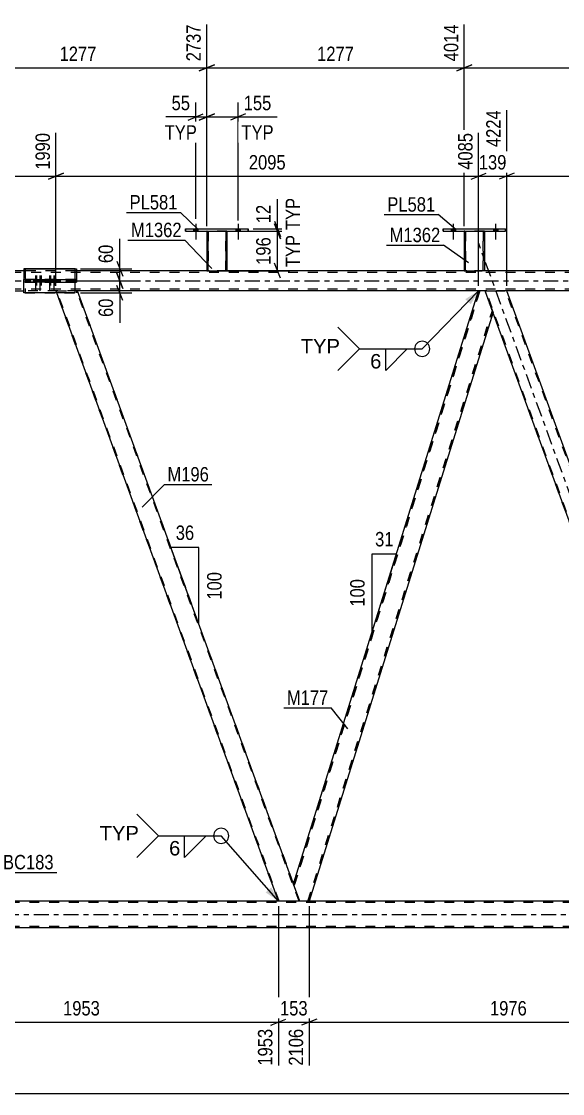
# Model space of a CAD drawing. Header units: millimetres. Extents: x -87 to 754, y -430 to 164.
# Drawn here: x 63.8 to 171.1, y -161.4 to 51.5 of the extents above; entities that cross this region are included whole.
import ezdxf

# ---------------------------------------------------------------- set-up
doc = ezdxf.new("R2010")
doc.units = ezdxf.units.MM
doc.linetypes.add('DXK_LINE_DOT2', pattern=[3.9198, 1.9599, -1.9599])
doc.linetypes.add('DXK_LINE_DOT3', pattern=[5.9187, 2.979, -0.9799, 0.9799, -0.9799])
doc.styles.add('Arial', font='ARIAL.TTF', dxfattribs={"height": 0.2})
doc.styles.add('Arial Narrow', font='ARIALN.TTF', dxfattribs={"height": 0.2})

# ---------------------------------------------------------------- blocks, each defined once
blk = doc.blocks.new('Bolt-814185698-3698 - 3674')
at = {"color": 1, "linetype": 'DXK_LINE_DOT2'}
for p, q in [((66.41, 0.24), (66.41, -0.24)), ((66.77, 1.04), (66.77, -1.96)), ((67.13, 0.24), (67.13, -0.24)), ((67.31, 0.24), (67.31, -0.24)), ((67.67, 1.04), (67.67, -1.96)), ((68.03, 0.24), (68.03, -0.24)), ((69.18, 0.24), (69.18, -0.24)), ((69.54, 1.04), (69.54, -1.96)), ((69.9, 0.24), (69.9, -0.24)), ((70.08, 0.24), (70.08, -0.24)), ((70.44, 1.04), (70.44, -1.96)), ((70.8, 0.24), (70.8, -0.24))]:
    blk.add_line(p, q, dxfattribs=at)
blk = doc.blocks.new('Part-814185698-3699 - 3674')
at = {"color": 2, "linetype": 'Continuous'}
for p, q in [((64.51, 2.4), (74.69, 2.4)), ((74.69, 2.4), (74.69, 2))]:
    blk.add_line(p, q, dxfattribs=at)
at = {"color": 7, "linetype": 'DXK_LINE_DOT2'}
for p, q in [((64.51, 2.4), (64.51, -2.4)), ((74.69, 2), (74.69, -2.4)), ((64.51, -2.4), (74.69, -2.4))]:
    blk.add_line(p, q, dxfattribs=at)
blk = doc.blocks.new('Part-814185698-3702 - 3674')
at = {"color": 7, "linetype": 'DXK_LINE_DOT2'}
for p, q in [((64.51, 0.24), (74.69, 0.24)), ((70.39, 0.24), (64.51, 0.24)), ((64.51, 0.24), (64.51, -0.24)), ((74.69, 0.24), (70.39, 0.24)), ((70.39, 0.24), (70.39, -0.24)), ((74.69, 0.24), (74.69, -0.24)), ((74.69, -0.24), (64.51, -0.24)), ((64.51, -0.24), (70.39, -0.24)), ((70.39, -0.24), (74.69, -0.24))]:
    blk.add_line(p, q, dxfattribs=at)
blk = doc.blocks.new('Bolt-814185698-3704 - 3674')
at = {"linetype": 'Continuous'}
for points in [[(66.91, 0.24), (66.19, 0.24), (66.19, -0.24), (66.91, -0.24)], [(67.81, 0.24), (67.09, 0.24), (67.09, -0.24), (67.81, -0.24)], [(69.68, 0.24), (68.96, 0.24), (68.96, -0.24), (69.68, -0.24)], [(70.58, 0.24), (69.86, 0.24), (69.86, -0.24), (70.58, -0.24)]]:
    blk.add_hatch(color=1, dxfattribs=at).paths.add_polyline_path(points)
at = {"color": 1, "linetype": 'Continuous'}
for p, q in [((66.19, 0.24), (66.19, -0.24)), ((66.55, 1.04), (66.55, -1.96)), ((66.91, 0.24), (66.91, -0.24)), ((67.09, 0.24), (67.09, -0.24)), ((67.45, 1.04), (67.45, -1.96)), ((67.81, 0.24), (67.81, -0.24)), ((68.96, 0.24), (68.96, -0.24)), ((69.32, 1.04), (69.32, -1.96)), ((69.68, 0.24), (69.68, -0.24)), ((69.86, 0.24), (69.86, -0.24)), ((70.22, 1.04), (70.22, -1.96)), ((70.58, 0.24), (70.58, -0.24))]:
    blk.add_line(p, q, dxfattribs=at)
blk = doc.blocks.new('Part-814185698-3705 - 3674')
at = {"color": 2, "linetype": 'Continuous'}
for p, q in [((74.47, 2.4), (64.29, 2.4)), ((64.29, 2.4), (64.29, 0.24)), ((74.47, -2.4), (74.47, 2.4)), ((64.29, -2.4), (64.29, -0.24)), ((74.47, -2.4), (64.29, -2.4))]:
    blk.add_line(p, q, dxfattribs=at)
at = {"color": 7, "linetype": 'DXK_LINE_DOT2'}
blk.add_line((64.29, -0.24), (64.29, 0.24), dxfattribs=at)
blk = doc.blocks.new('Part-814185698-3706 - 3674')
at = {"color": 2, "linetype": 'Continuous'}
for p, q in [((64.29, 0.24), (64.29, 0.24)), ((64.29, 0.24), (70.18, 0.24)), ((64.29, -0.24), (64.29, 0.24)), ((70.18, 0.24), (74.47, 0.24)), ((70.18, 0.24), (70.18, -0.24)), ((74.47, 0.24), (74.47, -0.24)), ((70.18, -0.24), (64.29, -0.24)), ((70.18, -0.24), (74.47, -0.24))]:
    blk.add_line(p, q, dxfattribs=at)
at = {"color": 7, "linetype": 'DXK_LINE_DOT2'}
for p, q in [((74.47, 0.24), (64.29, 0.24)), ((74.47, -0.24), (64.29, -0.24))]:
    blk.add_line(p, q, dxfattribs=at)
blk = doc.blocks.new('Part-814185698-3914 - 3674')
at = {"color": 2, "linetype": 'Continuous'}
for p, q in [((195.43, -123.22), (36.63, -123.22)), ((195.43, -128.5), (36.63, -128.5))]:
    blk.add_line(p, q, dxfattribs=at)
at = {"color": 7, "linetype": 'DXK_LINE_DOT2'}
for p, q in [((651.37, -123.22), (36.63, -123.22)), ((651.37, -123.46), (36.63, -123.46)), ((651.37, -123.46), (36.63, -123.46)), ((651.37, -128.26), (36.63, -128.26)), ((651.37, -128.26), (36.63, -128.26)), ((651.37, -128.5), (36.63, -128.5))]:
    blk.add_line(p, q, dxfattribs=at)
at = {"color": 7, "linetype": 'DXK_LINE_DOT3'}
blk.add_line((36.63, -125.86), (651.37, -125.86), dxfattribs=at)
blk = doc.blocks.new('Bolt-814185698-4148 - 3674')
at = {"linetype": 'Continuous'}
for points in [[(97.91, 9.84), (98.79, 9.84), (98.79, 10.32), (97.91, 10.32)], [(106.31, 9.84), (107.19, 9.84), (107.19, 10.32), (106.31, 10.32)]]:
    blk.add_hatch(color=1, dxfattribs=at).paths.add_polyline_path(points)
at = {"color": 1, "linetype": 'Continuous'}
for p, q in [((98.35, 11.32), (98.35, 8.2)), ((106.75, 11.32), (106.75, 8.2)), ((97.91, 10.32), (97.91, 9.84)), ((98.79, 10.32), (98.79, 9.84)), ((106.31, 10.32), (106.31, 9.84)), ((107.19, 10.32), (107.19, 9.84))]:
    blk.add_line(p, q, dxfattribs=at)
blk = doc.blocks.new('Part-814185698-4107 - 3674')
at = {"color": 2, "linetype": 'Continuous'}
for p, q in [((147.43, 9.84), (147.43, 10.32)), ((147.43, 10.32), (147.43, 10.32)), ((147.43, 10.32), (159.83, 10.32)), ((147.43, 9.84), (147.43, 9.84)), ((147.43, 9.84), (159.83, 9.84)), ((159.83, 10.32), (159.83, 9.84)), ((159.83, 10.32), (159.83, 10.32)), ((159.83, 9.84), (159.83, 9.84))]:
    blk.add_line(p, q, dxfattribs=at)
at = {"color": 7, "linetype": 'DXK_LINE_DOT2'}
for p, q in [((147.43, 10.32), (147.43, 9.84)), ((147.43, 10.32), (159.83, 10.32)), ((147.43, 9.84), (159.83, 9.84)), ((159.83, 9.84), (159.83, 10.32))]:
    blk.add_line(p, q, dxfattribs=at)
blk = doc.blocks.new('Part-814185698-3823 - 3674')
at = {"color": 7, "linetype": 'DXK_LINE_DOT2'}
for p, q in [((114.76, -123.22), (70.64, -2)), ((70.79, -2.4), (70.64, -2)), ((70.64, -2), (70.64, -2)), ((70.64, -2), (70.67, -2)), ((70.98, -2), (70.64, -2)), ((70.74, -2), (74.47, -2)), ((114.93, -123.22), (70.81, -2)), ((114.93, -123.22), (70.81, -2)), ((70.81, -2), (70.81, -2)), ((118.85, -123.22), (74.73, -2)), ((118.85, -123.22), (74.73, -2)), ((74.73, -2), (74.73, -2)), ((119.02, -123.22), (74.9, -2)), ((119.02, -123.22), (117.77, -119.8)), ((119.02, -123.22), (114.76, -123.22))]:
    blk.add_line(p, q, dxfattribs=at)
at = {"color": 2, "linetype": 'Continuous'}
for p, q in [((74.56, -2), (74.47, -2)), ((74.9, -2), (74.56, -2)), ((117.77, -119.8), (74.9, -2)), ((74.9, -2), (74.9, -2)), ((114.76, -123.22), (70.79, -2.4))]:
    blk.add_line(p, q, dxfattribs=at)
blk = doc.blocks.new('Part-814185698-4102 - 3674')
at = {"color": 2, "linetype": 'Continuous'}
for p, q in [((151.63, 9.84), (151.63, 2)), ((155.63, 9.84), (155.63, 2)), ((151.63, 2), (151.63, 2)), ((151.63, 2), (155.15, 2)), ((155.49, 2), (155.15, 2)), ((155.59, 2), (155.49, 2)), ((155.63, 2), (155.59, 2)), ((155.63, 2), (155.63, 2))]:
    blk.add_line(p, q, dxfattribs=at)
at = {"color": 7, "linetype": 'DXK_LINE_DOT2'}
for p, q in [((155.63, 9.84), (151.63, 9.84)), ((151.63, 9.84), (151.63, 2)), ((151.63, 9.84), (151.63, 9.84)), ((151.87, 2), (151.87, 9.84)), ((151.87, 9.84), (151.87, 2)), ((155.39, 2), (155.39, 9.84)), ((155.39, 9.84), (155.39, 2)), ((155.63, 9.84), (155.63, 9.84)), ((155.63, 9.84), (155.63, 9.84)), ((155.63, 9.84), (155.63, 2)), ((151.63, 2), (151.63, 2)), ((151.87, 2), (151.87, 2)), ((152.11, 2), (151.87, 2)), ((152.11, 2), (152.11, 2)), ((152.11, 2), (152.11, 2)), ((155.33, 2), (155.15, 2)), ((155.49, 2), (155.24, 2)), ((155.37, 2), (155.39, 2)), ((155.39, 2), (155.39, 2))]:
    blk.add_line(p, q, dxfattribs=at)
blk = doc.blocks.new('Part-814185698-3885 - 3674')
at = {"color": 7, "linetype": 'DXK_LINE_DOT2'}
for p, q in [((639.97, 1.68), (25.23, 1.68)), ((74.47, 2), (64.29, 2)), ((104.55, 2), (100.55, 2)), ((155.63, 2), (151.63, 2)), ((639.97, -1.68), (25.23, -1.68)), ((74.9, -2), (64.29, -2)), ((160.03, -2), (154.46, -2))]:
    blk.add_line(p, q, dxfattribs=at)
at = {"color": 7, "linetype": 'DXK_LINE_DOT3'}
blk.add_line((25.23, 0), (639.97, 0), dxfattribs=at)
at = {"color": 2, "linetype": 'Continuous'}
for p, q in [((64.29, 2), (53.47, 2)), ((100.55, 2), (74.47, 2)), ((151.63, 2), (104.55, 2)), ((202.71, 2), (155.63, 2)), ((25.23, -2), (64.29, -2)), ((154.46, -2), (74.9, -2)), ((239.59, -2), (160.03, -2))]:
    blk.add_line(p, q, dxfattribs=at)
blk = doc.blocks.new('Part-814185698-3896 - 3674')
at = {"color": 7, "linetype": 'DXK_LINE_DOT3'}
blk.add_line((205.44, -132.62), (154.48, 7.4), dxfattribs=at)
at = {"color": 2, "linetype": 'Continuous'}
for p, q in [((155.8, -2), (155.77, -2)), ((155.8, -2), (159.69, -2)), ((160.03, -2), (159.69, -2)), ((202.4, -118.4), (160.03, -2)), ((160.03, -2), (160.03, -2)), ((198.14, -118.4), (157.3, -6.2))]:
    blk.add_line(p, q, dxfattribs=at)
at = {"color": 7, "linetype": 'DXK_LINE_DOT2'}
for p, q in [((199.89, -123.22), (155.77, -2)), ((157.3, -6.2), (155.77, -2)), ((155.77, -2), (155.77, -2)), ((155.77, -2), (155.77, -2)), ((200.06, -123.22), (155.94, -2)), ((200.06, -123.22), (155.94, -2)), ((155.94, -2), (155.94, -2)), ((156.11, -2), (156.11, -2)), ((156.11, -2), (156.11, -2)), ((203.98, -123.22), (159.86, -2)), ((203.98, -123.22), (159.86, -2)), ((159.86, -2), (159.86, -2)), ((204.15, -123.22), (160.03, -2)), ((199.89, -123.22), (198.14, -118.4)), ((204.15, -123.22), (202.4, -118.4)), ((204.15, -123.22), (199.89, -123.22))]:
    blk.add_line(p, q, dxfattribs=at)
blk = doc.blocks.new('Part-814185698-3901 - 3674')
at = {"color": 2, "linetype": 'Continuous'}
for p, q in [((117.75, -119.75), (154.46, -2)), ((155.77, -2), (154.46, -2)), ((157.3, -6.2), (155.77, -2)), ((157.32, -6.25), (120.86, -123.22)), ((119.02, -123.22), (117.77, -119.8))]:
    blk.add_line(p, q, dxfattribs=at)
at = {"color": 7, "linetype": 'DXK_LINE_DOT2'}
for p, q in [((154.46, -2), (117.75, -119.75)), ((154.71, -2), (117.89, -120.12)), ((117.89, -120.12), (154.71, -2)), ((157.32, -6.25), (155.77, -2)), ((120.61, -123.22), (157.19, -5.88)), ((120.61, -123.22), (157.19, -5.88)), ((120.86, -123.22), (157.32, -6.25)), ((157.19, -5.88), (157.19, -5.88)), ((157.3, -6.2), (157.32, -6.25)), ((157.32, -6.25), (157.32, -6.25)), ((119.02, -123.22), (117.75, -119.75)), ((117.75, -119.75), (117.75, -119.75)), ((117.75, -119.75), (117.77, -119.8)), ((117.89, -120.12), (117.89, -120.12)), ((120.86, -123.22), (119.02, -123.22))]:
    blk.add_line(p, q, dxfattribs=at)
blk = doc.blocks.new('Part-814185698-4112 - 3674')
at = {"color": 2, "linetype": 'Continuous'}
for p, q in [((100.55, 9.84), (100.55, 2)), ((104.55, 9.84), (104.55, 2)), ((100.55, 2), (100.55, 2)), ((100.55, 2), (104.07, 2)), ((104.41, 2), (104.07, 2)), ((104.51, 2), (104.41, 2)), ((104.55, 2), (104.51, 2)), ((104.55, 2), (104.55, 2))]:
    blk.add_line(p, q, dxfattribs=at)
at = {"color": 7, "linetype": 'DXK_LINE_DOT2'}
for p, q in [((104.55, 9.84), (100.55, 9.84)), ((100.55, 9.84), (100.55, 2)), ((100.55, 9.84), (100.55, 9.84)), ((100.79, 2), (100.79, 9.84)), ((100.79, 9.84), (100.79, 2)), ((104.31, 2), (104.31, 9.84)), ((104.31, 9.84), (104.31, 2)), ((104.55, 9.84), (104.55, 9.84)), ((104.55, 9.84), (104.55, 9.84)), ((104.55, 9.84), (104.55, 2)), ((100.55, 2), (100.55, 2)), ((100.79, 2), (100.79, 2)), ((101.03, 2), (100.79, 2)), ((101.03, 2), (101.03, 2)), ((101.03, 2), (101.03, 2)), ((104.25, 2), (104.07, 2)), ((104.41, 2), (104.16, 2)), ((104.29, 2), (104.31, 2)), ((104.31, 2), (104.31, 2))]:
    blk.add_line(p, q, dxfattribs=at)
blk = doc.blocks.new('Part-814185698-4117 - 3674')
at = {"color": 2, "linetype": 'Continuous'}
for p, q in [((96.35, 9.84), (96.35, 10.32)), ((96.35, 10.32), (96.35, 10.32)), ((96.35, 10.32), (108.75, 10.32)), ((96.35, 9.84), (96.35, 9.84)), ((96.35, 9.84), (108.75, 9.84)), ((108.75, 10.32), (108.75, 9.84)), ((108.75, 10.32), (108.75, 10.32)), ((108.75, 9.84), (108.75, 9.84))]:
    blk.add_line(p, q, dxfattribs=at)
at = {"color": 7, "linetype": 'DXK_LINE_DOT2'}
for p, q in [((96.35, 10.32), (96.35, 9.84)), ((96.35, 10.32), (108.75, 10.32)), ((96.35, 9.84), (108.75, 9.84)), ((108.75, 9.84), (108.75, 10.32))]:
    blk.add_line(p, q, dxfattribs=at)
blk = doc.blocks.new('Bolt-814185698-4146 - 3674')
at = {"linetype": 'Continuous'}
for points in [[(148.99, 9.84), (149.87, 9.84), (149.87, 10.32), (148.99, 10.32)], [(157.39, 9.84), (158.27, 9.84), (158.27, 10.32), (157.39, 10.32)]]:
    blk.add_hatch(color=1, dxfattribs=at).paths.add_polyline_path(points)
at = {"color": 1, "linetype": 'Continuous'}
for p, q in [((149.43, 11.32), (149.43, 8.2)), ((157.83, 11.32), (157.83, 8.2)), ((148.99, 10.32), (148.99, 9.84)), ((149.87, 10.32), (149.87, 9.84)), ((157.39, 10.32), (157.39, 9.84)), ((158.27, 10.32), (158.27, 9.84))]:
    blk.add_line(p, q, dxfattribs=at)
blk = doc.blocks.new('Bolt-814185698-4147 - 3674')
at = {"linetype": 'Continuous'}
for points in [[(148.99, 9.84), (149.87, 9.84), (149.87, 10.32), (148.99, 10.32)], [(157.39, 9.84), (158.27, 9.84), (158.27, 10.32), (157.39, 10.32)]]:
    blk.add_hatch(color=1, dxfattribs=at).paths.add_polyline_path(points)
at = {"color": 1, "linetype": 'Continuous'}
for p, q in [((149.43, 11.32), (149.43, 8.2)), ((157.83, 11.32), (157.83, 8.2)), ((148.99, 10.32), (148.99, 9.84)), ((149.87, 10.32), (149.87, 9.84)), ((157.39, 10.32), (157.39, 9.84)), ((158.27, 10.32), (158.27, 9.84))]:
    blk.add_line(p, q, dxfattribs=at)
blk = doc.blocks.new('Bolt-814185698-4149 - 3674')
at = {"linetype": 'Continuous'}
for points in [[(97.91, 9.84), (98.79, 9.84), (98.79, 10.32), (97.91, 10.32)], [(106.31, 9.84), (107.19, 9.84), (107.19, 10.32), (106.31, 10.32)]]:
    blk.add_hatch(color=1, dxfattribs=at).paths.add_polyline_path(points)
at = {"color": 1, "linetype": 'Continuous'}
for p, q in [((98.35, 11.32), (98.35, 8.2)), ((106.75, 11.32), (106.75, 8.2)), ((97.91, 10.32), (97.91, 9.84)), ((98.79, 10.32), (98.79, 9.84)), ((106.31, 10.32), (106.31, 9.84)), ((107.19, 10.32), (107.19, 9.84))]:
    blk.add_line(p, q, dxfattribs=at)
blk = doc.blocks.new('StraightDimension-814185698-4522 - 3674')
at = {"color": 7, "linetype": 'Continuous'}
for p, q in [((120.86, -124.22), (120.86, -155.86)), ((199.89, -124.22), (199.89, -155.86)), ((122.36, -146.65), (119.36, -147.85)), ((198.39, -147.85), (201.39, -146.65)), ((120.86, -147.25), (199.89, -147.25))]:
    blk.add_line(p, q, dxfattribs=at)
at = {"color": 0}
blk.add_wipeout([(164.63, -146.5), (164.63, -142.3), (156.12, -142.3), (156.12, -146.5)], dxfattribs=at)
at = {"color": 0, "linetype": 'Continuous'}
blk.add_wipeout([(199.29, -147.95), (195.09, -147.95), (195.09, -156.46), (199.29, -156.46)], dxfattribs=at)
at = {"color": 3, "style": 'Arial Narrow'}
blk.add_text('1976', height=2.863, dxfattribs=at).set_placement((156.72, -145.9))
at = {"color": 3, "linetype": 'Continuous', "style": 'Arial Narrow'}
blk.add_text('4082', height=2.863, rotation=90.0002, dxfattribs=at).set_placement((198.69, -155.86))
blk = doc.blocks.new('StraightDimension-814185698-5225 - 3674')
at = {"color": 7, "linetype": 'Continuous'}
for p, q in [((113.96, 11.34), (115.16, 8.34)), ((103.55, 9.84), (116.96, 9.84)), ((114.56, 2), (114.56, 9.84)), ((115.16, 0.5), (113.96, 3.5)), ((103.55, 2), (116.96, 2))]:
    blk.add_line(p, q, dxfattribs=at)
at = {"color": 0}
blk.add_wipeout([(113.81, 9.26), (109.61, 9.26), (109.61, 2.58), (113.81, 2.58)], dxfattribs=at)
at = {"color": 0, "linetype": 'Continuous'}
blk.add_wipeout([(119.66, 9.71), (115.46, 9.71), (115.46, 2.12), (119.66, 2.12)], dxfattribs=at)
at = {"color": 3, "linetype": 'Continuous', "style": 'Arial Narrow'}
blk.add_text('TYP', height=2.863, rotation=90.0002, dxfattribs=at).set_placement((119.06, 2.72))
at = {"color": 3, "style": 'Arial Narrow'}
blk.add_text('196', height=2.863, rotation=90.0002, dxfattribs=at).set_placement((113.21, 3.18))
blk = doc.blocks.new('StraightDimension-814185698-4931 - 3674')
at = {"color": 7, "linetype": 'Continuous'}
for p, q in [((160.03, -1), (160.03, 33.87)), ((239.59, -1), (239.59, 29.37)), ((161.53, 21.36), (158.53, 20.16)), ((238.09, 20.16), (241.09, 21.36)), ((160.03, 20.76), (239.59, 20.76))]:
    blk.add_line(p, q, dxfattribs=at)
at = {"color": 0, "linetype": 'Continuous'}
blk.add_wipeout([(238.99, 29.97), (234.79, 29.97), (234.79, 21.46), (238.99, 21.46)], dxfattribs=at)
at = {"color": 0}
blk.add_wipeout([(204.07, 21.51), (204.07, 25.71), (195.55, 25.71), (195.55, 21.51)], dxfattribs=at)
at = {"color": 3, "linetype": 'Continuous', "style": 'Arial Narrow'}
blk.add_text('6213', height=2.863, rotation=90.0002, dxfattribs=at).set_placement((238.39, 22.06))
at = {"color": 3, "style": 'Arial Narrow'}
blk.add_text('1989', height=2.863, dxfattribs=at).set_placement((196.15, 22.11))
blk = doc.blocks.new('StraightDimension-814185698-5239 - 3674')
at = {"color": 7, "linetype": 'Continuous'}
for p, q in [((113.96, 11.82), (115.16, 8.82)), ((115.16, 8.34), (113.96, 11.34)), ((103.55, 9.84), (116.96, 9.84)), ((109.75, 10.32), (116.96, 10.32)), ((114.56, 9.84), (114.56, 10.32))]:
    blk.add_line(p, q, dxfattribs=at)
at = {"color": 0}
blk.add_wipeout([(113.81, 15.7), (109.61, 15.7), (109.61, 10.84), (113.81, 10.84)], dxfattribs=at)
at = {"color": 7, "linetype": 'Continuous'}
blk.add_line((114.56, 10.32), (114.56, 16.22), dxfattribs=at)
at = {"color": 3, "style": 'Arial Narrow'}
blk.add_text('12', height=2.863, rotation=90.0002, dxfattribs=at).set_placement((113.21, 11.44))
at = {"color": 0, "linetype": 'Continuous'}
blk.add_wipeout([(119.66, 17.07), (115.46, 17.07), (115.46, 9.48), (119.66, 9.48)], dxfattribs=at)
at = {"color": 7, "linetype": 'Continuous'}
blk.add_line((114.56, 10.32), (114.56, 16.22), dxfattribs=at)
at = {"color": 3, "linetype": 'Continuous', "style": 'Arial Narrow'}
blk.add_text('TYP', height=2.863, rotation=90.0002, dxfattribs=at).set_placement((119.06, 10.08))
blk = doc.blocks.new('StraightDimension-814185698-5104 - 3674')
at = {"color": 7, "linetype": 'Continuous'}
for p, q in [((151.63, 10.84), (151.63, 50.91)), ((202.71, 10.84), (202.71, 50.91)), ((153.13, 42.9), (150.13, 41.7)), ((201.21, 41.7), (204.21, 42.9)), ((151.63, 42.3), (202.71, 42.3))]:
    blk.add_line(p, q, dxfattribs=at)
at = {"color": 0, "linetype": 'Continuous'}
blk.add_wipeout([(202.11, 51.51), (197.91, 51.51), (197.91, 43), (202.11, 43)], dxfattribs=at)
at = {"color": 0}
blk.add_wipeout([(181.42, 43.05), (181.42, 47.25), (172.91, 47.25), (172.91, 43.05)], dxfattribs=at)
at = {"color": 3, "linetype": 'Continuous', "style": 'Arial Narrow'}
blk.add_text('5291', height=2.863, rotation=90.0002, dxfattribs=at).set_placement((201.51, 43.6))
at = {"color": 3, "style": 'Arial Narrow'}
blk.add_text('1277', height=2.863, dxfattribs=at).set_placement((173.51, 43.65))
blk = doc.blocks.new('StraightDimension-814185698-4489 - 3674')
at = {"color": 7, "linetype": 'Continuous'}
for p, q in [((114.76, -124.22), (114.76, -155.86)), ((36.63, -129.5), (36.63, -150.38)), ((38.13, -146.65), (35.13, -147.85)), ((113.26, -147.85), (116.26, -146.65)), ((36.63, -147.25), (114.76, -147.25))]:
    blk.add_line(p, q, dxfattribs=at)
at = {"color": 0}
blk.add_wipeout([(79.95, -146.5), (79.95, -142.3), (71.44, -142.3), (71.44, -146.5)], dxfattribs=at)
at = {"color": 0, "linetype": 'Continuous'}
for points in [[(36.03, -147.95), (31.83, -147.95), (31.83, -150.98), (36.03, -150.98)], [(114.16, -147.95), (109.96, -147.95), (109.96, -156.46), (114.16, -156.46)]]:
    blk.add_wipeout(points, dxfattribs=at)
at = {"color": 3, "style": 'Arial Narrow'}
blk.add_text('1953', height=2.863, dxfattribs=at).set_placement((72.04, -145.9))
at = {"color": 3, "linetype": 'Continuous', "style": 'Arial Narrow'}
for s, height, p in [('0', 2.86, (35.43, -150.38)), ('1953', 2.863, (113.56, -155.86))]:
    blk.add_text(s, height=height, rotation=90.0002, dxfattribs=at).set_placement(p)
blk = doc.blocks.new('StraightDimension-814185698-5094 - 3674')
at = {"color": 7, "linetype": 'Continuous'}
for p, q in [((100.55, 10.84), (100.55, 50.91)), ((151.63, 10.84), (151.63, 50.91)), ((102.05, 42.9), (99.05, 41.7)), ((150.13, 41.7), (153.13, 42.9)), ((100.55, 42.3), (151.63, 42.3))]:
    blk.add_line(p, q, dxfattribs=at)
at = {"color": 0, "linetype": 'Continuous'}
blk.add_wipeout([(151.03, 51.51), (146.83, 51.51), (146.83, 43), (151.03, 43)], dxfattribs=at)
at = {"color": 0}
blk.add_wipeout([(130.34, 43.05), (130.34, 47.25), (121.83, 47.25), (121.83, 43.05)], dxfattribs=at)
at = {"color": 3, "linetype": 'Continuous', "style": 'Arial Narrow'}
blk.add_text('4014', height=2.863, rotation=90.0002, dxfattribs=at).set_placement((150.43, 43.6))
at = {"color": 3, "style": 'Arial Narrow'}
blk.add_text('1277', height=2.863, dxfattribs=at).set_placement((122.43, 43.65))
blk = doc.blocks.new('StraightDimension-814185698-4166 - 3674')
at = {"color": 7, "linetype": 'Continuous'}
for p, q in [((75.47, 2.4), (85.7, 2.4)), ((82.7, 3.9), (83.9, 0.9)), ((83.3, 0), (83.3, 2.4)), ((83.9, -1.5), (82.7, 1.5)), ((75.47, 0), (85.7, 0))]:
    blk.add_line(p, q, dxfattribs=at)
at = {"color": 0}
blk.add_wipeout([(82.55, 7.78), (78.35, 7.78), (78.35, 2.92), (82.55, 2.92)], dxfattribs=at)
at = {"color": 7, "linetype": 'Continuous'}
blk.add_line((83.3, 2.4), (83.3, 8.31), dxfattribs=at)
blk.add_line((83.3, 2.4), (83.3, 8.31), dxfattribs=at)
at = {"color": 3, "style": 'Arial Narrow'}
blk.add_text('60', height=2.863, rotation=90.0002, dxfattribs=at).set_placement((81.95, 3.52))
blk = doc.blocks.new('StraightDimension-814185698-4175 - 3674')
at = {"color": 7, "linetype": 'Continuous'}
for p, q in [((82.7, 1.5), (83.9, -1.5)), ((75.47, 0), (85.7, 0)), ((83.9, -3.9), (82.7, -0.9)), ((83.3, -2.4), (83.3, 0)), ((75.47, -2.4), (85.7, -2.4))]:
    blk.add_line(p, q, dxfattribs=at)
at = {"color": 0}
blk.add_wipeout([(82.55, -2.93), (78.35, -2.93), (78.35, -7.78), (82.55, -7.78)], dxfattribs=at)
at = {"color": 7, "linetype": 'Continuous'}
blk.add_line((83.3, -2.4), (83.3, -8.31), dxfattribs=at)
blk.add_line((83.3, -2.4), (83.3, -8.31), dxfattribs=at)
at = {"color": 3, "style": 'Arial Narrow'}
blk.add_text('60', height=2.863, rotation=90.0002, dxfattribs=at).set_placement((81.95, -7.18))
blk = doc.blocks.new('StraightDimension-814185698-4501 - 3674')
at = {"color": 7, "linetype": 'Continuous'}
for p, q in [((114.76, -124.22), (114.76, -155.86)), ((120.86, -124.22), (120.86, -155.86)), ((113.26, -147.85), (116.26, -146.65)), ((122.36, -146.65), (119.36, -147.85)), ((114.76, -147.25), (120.86, -147.25))]:
    blk.add_line(p, q, dxfattribs=at)
at = {"color": 0}
blk.add_wipeout([(121.15, -146.5), (121.15, -142.3), (114.47, -142.3), (114.47, -146.5)], dxfattribs=at)
at = {"color": 0, "linetype": 'Continuous'}
blk.add_wipeout([(120.26, -147.95), (116.06, -147.95), (116.06, -156.46), (120.26, -156.46)], dxfattribs=at)
at = {"color": 3, "style": 'Arial Narrow'}
blk.add_text('153', height=2.863, dxfattribs=at).set_placement((115.07, -145.9))
at = {"color": 3, "linetype": 'Continuous', "style": 'Arial Narrow'}
blk.add_text('2106', height=2.863, rotation=90.0002, dxfattribs=at).set_placement((119.66, -155.86))
blk = doc.blocks.new('StraightDimension-814185698-4713 - 3674')
at = {"color": 7, "linetype": 'Continuous'}
blk.add_line((-0.64, -161.41), (662.23, -161.41), dxfattribs=at)
blk = doc.blocks.new('StraightDimension-814185698-4735 - 3674')
at = {"color": 7, "linetype": 'Continuous'}
for p, q in [((70.64, -1), (70.64, 29.37)), ((0, 7.5), (0, 23.89)), ((1.5, 21.36), (-1.5, 20.16)), ((69.14, 20.16), (72.14, 21.36)), ((0, 20.76), (70.64, 20.76))]:
    blk.add_line(p, q, dxfattribs=at)
at = {"color": 0, "linetype": 'Continuous'}
for points in [[(70.04, 29.97), (65.84, 29.97), (65.84, 21.46), (70.04, 21.46)], [(-0.6, 24.49), (-4.8, 24.49), (-4.8, 21.46), (-0.6, 21.46)]]:
    blk.add_wipeout(points, dxfattribs=at)
at = {"color": 0}
blk.add_wipeout([(39.58, 21.51), (39.58, 25.71), (31.06, 25.71), (31.06, 21.51)], dxfattribs=at)
at = {"color": 3, "linetype": 'Continuous', "style": 'Arial Narrow'}
for s, height, p in [('1990', 2.863, (69.44, 22.06)), ('0', 2.86, (-1.2, 22.06))]:
    blk.add_text(s, height=height, rotation=90.0002, dxfattribs=at).set_placement(p)
at = {"color": 3, "style": 'Arial Narrow'}
blk.add_text('1990', height=2.863, dxfattribs=at).set_placement((31.66, 22.11))
blk = doc.blocks.new('StraightDimension-814185698-4950 - 3674')
at = {"color": 7, "linetype": 'Continuous'}
for p, q in [((160.03, -1), (160.03, 33.87)), ((154.46, -1), (154.46, 29.37)), ((152.96, 20.16), (155.96, 21.36)), ((161.53, 21.36), (158.53, 20.16)), ((154.46, 20.76), (160.03, 20.76))]:
    blk.add_line(p, q, dxfattribs=at)
at = {"color": 0}
blk.add_wipeout([(160.59, 21.51), (160.59, 25.71), (153.9, 25.71), (153.9, 21.51)], dxfattribs=at)
at = {"color": 0, "linetype": 'Continuous'}
blk.add_wipeout([(159.43, 34.47), (155.23, 34.47), (155.23, 25.96), (159.43, 25.96)], dxfattribs=at)
at = {"color": 3, "linetype": 'Continuous', "style": 'Arial Narrow'}
blk.add_text('4224', height=2.863, rotation=90.0002, dxfattribs=at).set_placement((158.83, 26.56))
at = {"color": 3, "style": 'Arial Narrow'}
blk.add_text('139', height=2.863, dxfattribs=at).set_placement((154.5, 22.11))
blk = doc.blocks.new('StraightDimension-814185698-4969 - 3674')
at = {"color": 7, "linetype": 'Continuous'}
for p, q in [((70.64, -1), (70.64, 29.37)), ((154.46, -1), (154.46, 29.37)), ((72.14, 21.36), (69.14, 20.16)), ((152.96, 20.16), (155.96, 21.36)), ((70.64, 20.76), (154.46, 20.76))]:
    blk.add_line(p, q, dxfattribs=at)
at = {"color": 0, "linetype": 'Continuous'}
blk.add_wipeout([(153.86, 29.97), (149.66, 29.97), (149.66, 21.46), (153.86, 21.46)], dxfattribs=at)
at = {"color": 0}
blk.add_wipeout([(116.8, 21.51), (116.8, 25.71), (108.29, 25.71), (108.29, 21.51)], dxfattribs=at)
at = {"color": 3, "linetype": 'Continuous', "style": 'Arial Narrow'}
blk.add_text('4085', height=2.863, rotation=90.0002, dxfattribs=at).set_placement((153.26, 22.06))
at = {"color": 3, "style": 'Arial Narrow'}
blk.add_text('2095', height=2.863, dxfattribs=at).set_placement((108.89, 22.11))
blk = doc.blocks.new('StraightDimension-814185698-5084 - 3674')
at = {"color": 7, "linetype": 'Continuous'}
for p, q in [((49.47, 10.84), (49.47, 50.91)), ((100.55, 10.84), (100.55, 50.91)), ((50.97, 42.9), (47.97, 41.7)), ((99.05, 41.7), (102.05, 42.9)), ((49.47, 42.3), (100.55, 42.3))]:
    blk.add_line(p, q, dxfattribs=at)
at = {"color": 0, "linetype": 'Continuous'}
blk.add_wipeout([(99.95, 51.51), (95.75, 51.51), (95.75, 43), (99.95, 43)], dxfattribs=at)
at = {"color": 0}
blk.add_wipeout([(79.26, 43.05), (79.26, 47.25), (70.75, 47.25), (70.75, 43.05)], dxfattribs=at)
at = {"color": 3, "linetype": 'Continuous', "style": 'Arial Narrow'}
blk.add_text('2737', height=2.863, rotation=90.0002, dxfattribs=at).set_placement((99.35, 43.6))
at = {"color": 3, "style": 'Arial Narrow'}
blk.add_text('1277', height=2.863, dxfattribs=at).set_placement((71.35, 43.65))
blk = doc.blocks.new('StraightDimension-814185698-5254 - 3674')
at = {"color": 7, "linetype": 'Continuous'}
for p, q in [((100.55, 10.84), (100.55, 35.39)), ((106.75, 11.96), (106.75, 35.39)), ((99.05, 31.94), (102.05, 33.14)), ((100.55, 32.54), (106.75, 32.54)), ((108.25, 33.14), (105.25, 31.94))]:
    blk.add_line(p, q, dxfattribs=at)
at = {"color": 0}
blk.add_wipeout([(113.96, 33.29), (113.96, 37.49), (107.27, 37.49), (107.27, 33.29)], dxfattribs=at)
at = {"color": 7, "linetype": 'Continuous'}
blk.add_line((106.75, 32.54), (114.48, 32.54), dxfattribs=at)
at = {"color": 3, "style": 'Arial Narrow'}
blk.add_text('155', height=2.863, dxfattribs=at).set_placement((107.87, 33.89))
at = {"color": 0, "linetype": 'Continuous'}
blk.add_wipeout([(114.41, 27.44), (114.41, 31.64), (106.82, 31.64), (106.82, 27.44)], dxfattribs=at)
at = {"color": 7, "linetype": 'Continuous'}
blk.add_line((106.75, 32.54), (114.48, 32.54), dxfattribs=at)
at = {"color": 3, "linetype": 'Continuous', "style": 'Arial Narrow'}
blk.add_text('TYP', height=2.863, dxfattribs=at).set_placement((107.42, 28.04))
blk = doc.blocks.new('StraightDimension-814185698-5261 - 3674')
at = {"color": 7, "linetype": 'Continuous'}
for p, q in [((98.35, 12.32), (98.35, 35.39)), ((100.55, 10.84), (100.55, 35.39)), ((96.85, 31.94), (99.85, 33.14)), ((98.35, 32.54), (100.55, 32.54)), ((102.05, 33.14), (99.05, 31.94))]:
    blk.add_line(p, q, dxfattribs=at)
at = {"color": 0}
blk.add_wipeout([(97.82, 33.29), (97.82, 37.49), (92.97, 37.49), (92.97, 33.29)], dxfattribs=at)
at = {"color": 7, "linetype": 'Continuous'}
blk.add_line((98.35, 32.54), (92.44, 32.54), dxfattribs=at)
at = {"color": 3, "style": 'Arial Narrow'}
blk.add_text('55', height=2.863, dxfattribs=at).set_placement((93.57, 33.89))
at = {"color": 0, "linetype": 'Continuous'}
blk.add_wipeout([(99.19, 27.44), (99.19, 31.64), (91.6, 31.64), (91.6, 27.44)], dxfattribs=at)
at = {"color": 7, "linetype": 'Continuous'}
blk.add_line((98.35, 32.54), (92.44, 32.54), dxfattribs=at)
at = {"color": 3, "linetype": 'Continuous', "style": 'Arial Narrow'}
blk.add_text('TYP', height=2.863, dxfattribs=at).set_placement((92.2, 28.04))
blk = doc.blocks.new('AngleDimension-814185698-8771 - 3674')
at = {"color": 7, "linetype": 'Continuous'}
for p, q in [((96.36, -60.97), (93.44, -52.96)), ((98.98, -52.96), (93.44, -52.96)), ((98.98, -68.18), (93.44, -52.96)), ((98.98, -68.18), (98.98, -52.96))]:
    blk.add_line(p, q, dxfattribs=at)
at = {"color": 0}
for points in [[(98.64, -52.06), (98.64, -47.86), (93.79, -47.86), (93.79, -52.06)], [(104.08, -57.23), (99.88, -57.23), (99.88, -63.91), (104.08, -63.91)]]:
    blk.add_wipeout(points, dxfattribs=at)
at = {"color": 3, "style": 'Arial Narrow'}
blk.add_text('36', height=2.863, dxfattribs=at).set_placement((94.39, -51.46))
blk.add_text('100', height=2.863, rotation=90.0002, dxfattribs=at).set_placement((103.48, -63.31))
blk = doc.blocks.new('AngleDimension-814185698-8785 - 3674')
at = {"color": 7, "linetype": 'Continuous'}
for p, q in [((133.35, -54.24), (138.17, -54.24)), ((133.35, -69.7), (138.17, -54.24)), ((133.35, -69.7), (133.35, -54.24)), ((136.56, -59.42), (138.17, -54.24))]:
    blk.add_line(p, q, dxfattribs=at)
at = {"color": 0}
for points in [[(138.19, -53.34), (138.19, -49.14), (133.33, -49.14), (133.33, -53.34)], [(132.45, -58.63), (128.25, -58.63), (128.25, -65.31), (132.45, -65.31)]]:
    blk.add_wipeout(points, dxfattribs=at)
at = {"color": 3, "style": 'Arial Narrow'}
blk.add_text('31', height=2.863, dxfattribs=at).set_placement((133.93, -52.74))
blk.add_text('100', height=2.863, rotation=90.0002, dxfattribs=at).set_placement((131.85, -64.71))
blk = doc.blocks.new('Mark-814185698-3910 - 3674')
at = {"color": 0}
blk.add_wipeout([(70.18, -116.88), (70.18, -113.88), (60.13, -113.88), (60.13, -116.88)], dxfattribs=at)
blk.add_wipeout([(70.18, -116.88), (70.18, -113.88), (60.13, -113.88), (60.13, -116.88)], dxfattribs=at)
at = {"color": 30, "linetype": 'Continuous'}
for p, q in [((54.54, -124.94), (59.53, -117.48)), ((59.53, -117.48), (70.78, -117.48))]:
    blk.add_line(p, q, dxfattribs=at)
at = {"color": 3, "style": 'Arial Narrow'}
blk.add_text('BC183', height=2.863, dxfattribs=at).set_placement((60.13, -116.88))
blk = doc.blocks.new('Mark-814185698-3819 - 3674')
at = {"color": 0}
blk.add_wipeout([(100.98, -39.85), (100.98, -36.85), (92.75, -36.85), (92.75, -39.85)], dxfattribs=at)
blk.add_wipeout([(100.98, -39.85), (100.98, -36.85), (92.75, -36.85), (92.75, -39.85)], dxfattribs=at)
at = {"color": 30, "linetype": 'Continuous'}
for p, q in [((87.74, -44.98), (92.15, -40.45)), ((92.15, -40.45), (101.58, -40.45))]:
    blk.add_line(p, q, dxfattribs=at)
at = {"color": 3, "style": 'Arial Narrow'}
blk.add_text('M196', height=2.863, dxfattribs=at).set_placement((92.75, -39.85))
blk = doc.blocks.new('Mark-814185698-3897 - 3674')
at = {"color": 0}
blk.add_wipeout([(124.65, -84.21), (124.65, -81.21), (116.43, -81.21), (116.43, -84.21)], dxfattribs=at)
blk.add_wipeout([(124.65, -84.21), (124.65, -81.21), (116.43, -81.21), (116.43, -84.21)], dxfattribs=at)
at = {"color": 30, "linetype": 'Continuous'}
for p in [(115.83, -84.81), (128.55, -89)]:
    blk.add_line(p, (125.25, -84.81), dxfattribs=at)
at = {"color": 3, "style": 'Arial Narrow'}
blk.add_text('M177', height=2.863, dxfattribs=at).set_placement((116.43, -84.21))
blk = doc.blocks.new('WeldMark-814185698-5320 - 3674')
at = {"linetype": 'Continuous'}
blk.add_hatch(color=30, dxfattribs=at).paths.add_polyline_path([(113.35, -120.47), (114.76, -123.22), (112.22, -121.45)])
at = {"color": 3, "linetype": 'Continuous'}
for q in [(86.69, -105.93), (86.69, -114.51)]:
    blk.add_line((90.97, -110.22), q, dxfattribs=at)
at = {"color": 30, "linetype": 'Continuous'}
blk.add_line((114.76, -123.22), (103.39, -110.22), dxfattribs=at)
at = {"color": 3, "linetype": 'Continuous'}
for start, end in [(90, 270), (270, 90)]:
    blk.add_arc((103.39, -110.22), 1.5, start, end, dxfattribs=at)
at = {"color": 0}
blk.add_wipeout([(95.49, -114.32), (95.49, -110.92), (92.87, -110.92), (92.87, -114.32)], dxfattribs=at)
at = {"color": 30, "linetype": 'Continuous'}
blk.add_line((90.97, -110.22), (103.39, -110.22), dxfattribs=at)
at = {"color": 3, "linetype": 'Continuous'}
for p, q in [((96.15, -110.22), (100.44, -110.22)), ((100.44, -110.22), (96.15, -114.51)), ((96.15, -114.51), (96.15, -110.22))]:
    blk.add_line(p, q, dxfattribs=at)
at = {"color": 3, "style": 'Arial'}
blk.add_text('6', height=2.87, dxfattribs=at).set_placement((93.07, -114.12))
at = {"color": 0, "linetype": 'Continuous'}
blk.add_wipeout([(87.07, -111.12), (87.07, -108.12), (79.3, -108.12), (79.3, -111.12)], dxfattribs=at)
blk.add_wipeout([(87.07, -111.12), (87.07, -108.12), (79.3, -108.12), (79.3, -111.12)], dxfattribs=at)
at = {"color": 3, "linetype": 'Continuous', "style": 'Arial'}
blk.add_text('TYP', height=2.865, dxfattribs=at).set_placement((79.3, -111.12))
blk = doc.blocks.new('Mark-814185698-4098 - 3674')
at = {"color": 0}
blk.add_wipeout([(146.87, 7.68), (146.87, 10.68), (136.82, 10.68), (136.82, 7.68)], dxfattribs=at)
blk.add_wipeout([(146.87, 7.68), (146.87, 10.68), (136.82, 10.68), (136.82, 7.68)], dxfattribs=at)
at = {"color": 30, "linetype": 'Continuous'}
for p in [(136.22, 7.08), (152.44, 3.58)]:
    blk.add_line(p, (147.47, 7.08), dxfattribs=at)
at = {"color": 3, "style": 'Arial Narrow'}
blk.add_text('M1362', height=2.863, dxfattribs=at).set_placement((136.82, 7.68))
blk = doc.blocks.new('Mark-814185698-4103 - 3674')
at = {"color": 0}
blk.add_wipeout([(145.87, 13.74), (145.87, 16.74), (136.36, 16.74), (136.36, 13.74)], dxfattribs=at)
blk.add_wipeout([(145.87, 13.74), (145.87, 16.74), (136.36, 16.74), (136.36, 13.74)], dxfattribs=at)
at = {"color": 30, "linetype": 'Continuous'}
for p in [(135.76, 13.14), (149.92, 10.21)]:
    blk.add_line(p, (146.47, 13.14), dxfattribs=at)
at = {"color": 3, "style": 'Arial Narrow'}
blk.add_text('PL581', height=2.863, dxfattribs=at).set_placement((136.36, 13.74))
blk = doc.blocks.new('Mark-814185698-4108 - 3674')
at = {"color": 0}
blk.add_wipeout([(95.57, 8.68), (95.57, 11.68), (85.52, 11.68), (85.52, 8.68)], dxfattribs=at)
blk.add_wipeout([(95.57, 8.68), (95.57, 11.68), (85.52, 11.68), (85.52, 8.68)], dxfattribs=at)
at = {"color": 30, "linetype": 'Continuous'}
for p in [(84.92, 8.08), (101.54, 2.48)]:
    blk.add_line(p, (96.17, 8.08), dxfattribs=at)
at = {"color": 3, "style": 'Arial Narrow'}
blk.add_text('M1362', height=2.863, dxfattribs=at).set_placement((85.52, 8.68))
blk = doc.blocks.new('Mark-814185698-4113 - 3674')
at = {"color": 0}
blk.add_wipeout([(94.74, 14.17), (94.74, 17.17), (85.24, 17.17), (85.24, 14.17)], dxfattribs=at)
blk.add_wipeout([(94.74, 14.17), (94.74, 17.17), (85.24, 17.17), (85.24, 14.17)], dxfattribs=at)
at = {"color": 30, "linetype": 'Continuous'}
for p in [(84.64, 13.57), (98.84, 10.21)]:
    blk.add_line(p, (95.34, 13.57), dxfattribs=at)
at = {"color": 3, "style": 'Arial Narrow'}
blk.add_text('PL581', height=2.863, dxfattribs=at).set_placement((85.24, 14.17))
blk = doc.blocks.new('WeldMark-814185698-5307 - 3674')
at = {"linetype": 'Continuous'}
blk.add_hatch(color=30, dxfattribs=at).paths.add_polyline_path([(151.83, -3.63), (154.46, -2), (152.9, -4.67)])
at = {"color": 30, "linetype": 'Continuous'}
blk.add_line((154.46, -2), (143.28, -13.51), dxfattribs=at)
at = {"color": 3, "linetype": 'Continuous'}
for q in [(126.57, -9.22), (126.57, -17.79)]:
    blk.add_line((130.85, -13.51), q, dxfattribs=at)
for start, end in [(90, 270), (270, 90)]:
    blk.add_arc((143.28, -13.51), 1.5, start, end, dxfattribs=at)
at = {"color": 0}
blk.add_wipeout([(135.38, -17.61), (135.38, -14.21), (132.75, -14.21), (132.75, -17.61)], dxfattribs=at)
at = {"color": 30, "linetype": 'Continuous'}
blk.add_line((130.85, -13.51), (143.28, -13.51), dxfattribs=at)
at = {"color": 3, "linetype": 'Continuous'}
for p, q in [((136.03, -13.51), (140.32, -13.51)), ((140.32, -13.51), (136.03, -17.79)), ((136.03, -17.79), (136.03, -13.51))]:
    blk.add_line(p, q, dxfattribs=at)
at = {"color": 3, "style": 'Arial'}
blk.add_text('6', height=2.87, dxfattribs=at).set_placement((132.95, -17.41))
at = {"color": 0, "linetype": 'Continuous'}
blk.add_wipeout([(126.95, -14.41), (126.95, -11.41), (119.18, -11.41), (119.18, -14.41)], dxfattribs=at)
blk.add_wipeout([(126.95, -14.41), (126.95, -11.41), (119.18, -11.41), (119.18, -14.41)], dxfattribs=at)
at = {"color": 3, "linetype": 'Continuous', "style": 'Arial'}
blk.add_text('TYP', height=2.865, dxfattribs=at).set_placement((119.18, -14.41))

msp = doc.modelspace()

# ---------------------------------------------------------------- block references
for name in ['Bolt-814185698-4148 - 3674', 'Bolt-814185698-4149 - 3674', 'Bolt-814185698-4146 - 3674', 'Bolt-814185698-4147 - 3674', 'Part-814185698-4117 - 3674', 'Part-814185698-4112 - 3674', 'Part-814185698-4107 - 3674', 'Part-814185698-4102 - 3674', 'Part-814185698-3896 - 3674', 'Part-814185698-3705 - 3674', 'Part-814185698-3699 - 3674', 'Part-814185698-3885 - 3674', 'Part-814185698-3706 - 3674', 'Part-814185698-3702 - 3674', 'Bolt-814185698-3704 - 3674', 'Bolt-814185698-3698 - 3674', 'Part-814185698-3823 - 3674', 'Part-814185698-3901 - 3674', 'Part-814185698-3914 - 3674']:
    msp.add_blockref(name, (0, 0))

# ---------------------------------------------------------------- next in the draw order: block references
for name in ['StraightDimension-814185698-4931 - 3674', 'StraightDimension-814185698-4735 - 3674', 'StraightDimension-814185698-5225 - 3674', 'StraightDimension-814185698-4166 - 3674', 'StraightDimension-814185698-4489 - 3674', 'StraightDimension-814185698-4522 - 3674']:
    msp.add_blockref(name, (0, 0))

# ---------------------------------------------------------------- next in the draw order: block references
for name in ['StraightDimension-814185698-5104 - 3674', 'StraightDimension-814185698-5239 - 3674', 'StraightDimension-814185698-4175 - 3674', 'StraightDimension-814185698-4501 - 3674']:
    msp.add_blockref(name, (0, 0))

# ---------------------------------------------------------------- next in the draw order: block references
for name in ['StraightDimension-814185698-5094 - 3674', 'StraightDimension-814185698-4713 - 3674']:
    msp.add_blockref(name, (0, 0))

# ---------------------------------------------------------------- next in the draw order: block references
for name in ['StraightDimension-814185698-4950 - 3674', 'Mark-814185698-3819 - 3674', 'AngleDimension-814185698-8771 - 3674', 'AngleDimension-814185698-8785 - 3674', 'Mark-814185698-3897 - 3674', 'WeldMark-814185698-5320 - 3674', 'Mark-814185698-3910 - 3674']:
    msp.add_blockref(name, (0, 0))

# ---------------------------------------------------------------- next in the draw order: block references
msp.add_blockref('StraightDimension-814185698-4969 - 3674', (0, 0))

# ---------------------------------------------------------------- next in the draw order: block references
for name in ['StraightDimension-814185698-5084 - 3674', 'Mark-814185698-4098 - 3674', 'WeldMark-814185698-5307 - 3674']:
    msp.add_blockref(name, (0, 0))

# ---------------------------------------------------------------- next in the draw order: block references
for name in ['StraightDimension-814185698-5254 - 3674', 'Mark-814185698-4103 - 3674']:
    msp.add_blockref(name, (0, 0))

# ---------------------------------------------------------------- next in the draw order: block references
msp.add_blockref('StraightDimension-814185698-5261 - 3674', (0, 0))

# ---------------------------------------------------------------- next in the draw order: block references
msp.add_blockref('Mark-814185698-4108 - 3674', (0, 0))

# ---------------------------------------------------------------- next in the draw order: block references
msp.add_blockref('Mark-814185698-4113 - 3674', (0, 0))

doc.saveas('drawing.dxf')
